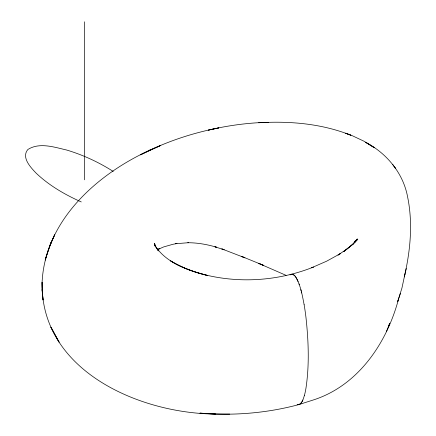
<?xml version="1.0" encoding="UTF-8"?>
<svg xmlns="http://www.w3.org/2000/svg" width="436" height="436" viewBox="0 0 436 436"><rect width="100%" height="100%" fill="white"/><g stroke="black" fill="none" stroke-linecap="round" stroke-linejoin="round"><path stroke-width="0.65" d="M406.27 268.505L404.286 276.915C410.418 250.738 413.039 223.085 407.546 196.609C403.142 173.065 386.536 153.118 365.504 142.24L374.431 147.777L364.245 141.335L352.239 135.689L345.579 133.203L350.936 135.253C321.79 123.617 289.766 120.87 258.662 122.778M404.913 274.19L401.938 288.054L397.627 301.783L400.406 293.455M304.377 395.561C303.222 398.793 302.404 403.398 298.72 404.635C266.603 413.219 233.015 415.949 199.911 413.115L215.253 414.047L214.839 414.053L229.739 414.102M398.586 298.927C386.874 343.083 358 385.98 312.639 400.188L298.715 404.635L297.199 404.395M388.58 326.215L389.784 323.185L386.487 331.344M302.835 400.019L302.001 401.698M354.146 242.923L355.471 240.568L354.136 242.868M301.712 402.177L300.835 403.349M354.675 242.471L357.313 238.928L353.149 244.062M354.621 242.667L357.787 239.244L351.1 245.642L343.71 251.621L353.918 243.43L346.293 249.468L338.025 255.06L340.418 253.605L326.608 261.202L311.68 267.72L313.397 267.094C276.762 281.656 235.358 283.961 197.497 272.762L196.603 272.495C187.507 269.612 178.673 265.84 170.536 260.837C181.845 267.775 194.451 272.277 207.296 275.416C187.747 270.124 165.511 262.957 154.431 244.645L158.382 250.918L156.971 248.776M300.535 403.654L299.935 404.145M289.995 274.903L292.125 274.179L294.235 275.263A12.508 4.322 74.9 0 1 295.118 276.206A12.508 4.322 74.9 0 1 295.995 277.438C300.742 285.765 302.328 295.439 304.132 304.731M290.294 274.68L292.125 274.179L293.94 275.007A12.649 4.365 74.9 0 1 296.3 277.928M157.489 249.741L159.821 248.471L157.532 249.615M157.543 249.626L163.62 246.94L172.836 244.313L176.978 243.517L175.485 243.735L188.406 242.716L187.878 242.727C197.693 242.748 207.323 244.46 216.703 247.277L214.937 246.776L224.164 249.79L221.842 248.901L244.934 257.818L241.266 256.275L263.333 265.262L258.695 263.409L286.092 275.356M299.636 404.33L298.409 404.657L297.194 404.39M268.385 122.293L267.971 122.32C247.893 122.783 227.903 125.508 208.37 130.119L218.818 127.901C191.589 133.138 165.07 142.131 140.414 154.84L160.508 145.537L149.728 150.235L151.085 149.613C97.724 173.566 45.033 220.093 42.096 282.332C40.434 370.764 139.564 413.524 215.253 414.047M81.27 201.933C64.92 194.652 49.11 185.518 36.09 173.103C30.629 167.38 21.119 157.434 27.888 149.477C39.545 142.076 54.522 147.248 66.872 150.082C83.2 155.02 98.841 162.246 113.213 171.43M394.149 166.503L395.534 168.487L392.792 164.563M296.589 278.435L297.499 280.212M297.799 280.877L298.104 281.58M155.788 246.989L154.333 243.31L155.216 246.471M299.025 283.923L299.33 284.779M300.835 289.629L301.129 290.708M301.423 291.826L301.712 292.976M155.08 245.92L154.644 243.272L154.764 245.206M84.371 21.8L84.371 179.817M304.383 395.577A104.073 35.937 74.9 0 0 305.974 388.105C309.462 364.774 308.508 340.974 305.985 317.593A102.727 35.469 74.9 0 0 304.143 304.737M46.183 256.859L45.213 260.079L48.451 249.474L51.274 242.105L46.183 256.859M53.35 237.718L50.08 245.146L54.647 234.791L53.35 237.718M59.04 342.047L50.936 327.202L59.04 342.047M43.022 299.903L42.156 289.624L43.022 299.903M42.308 292.714L42.096 282.332L42.308 292.714"/></g></svg>
